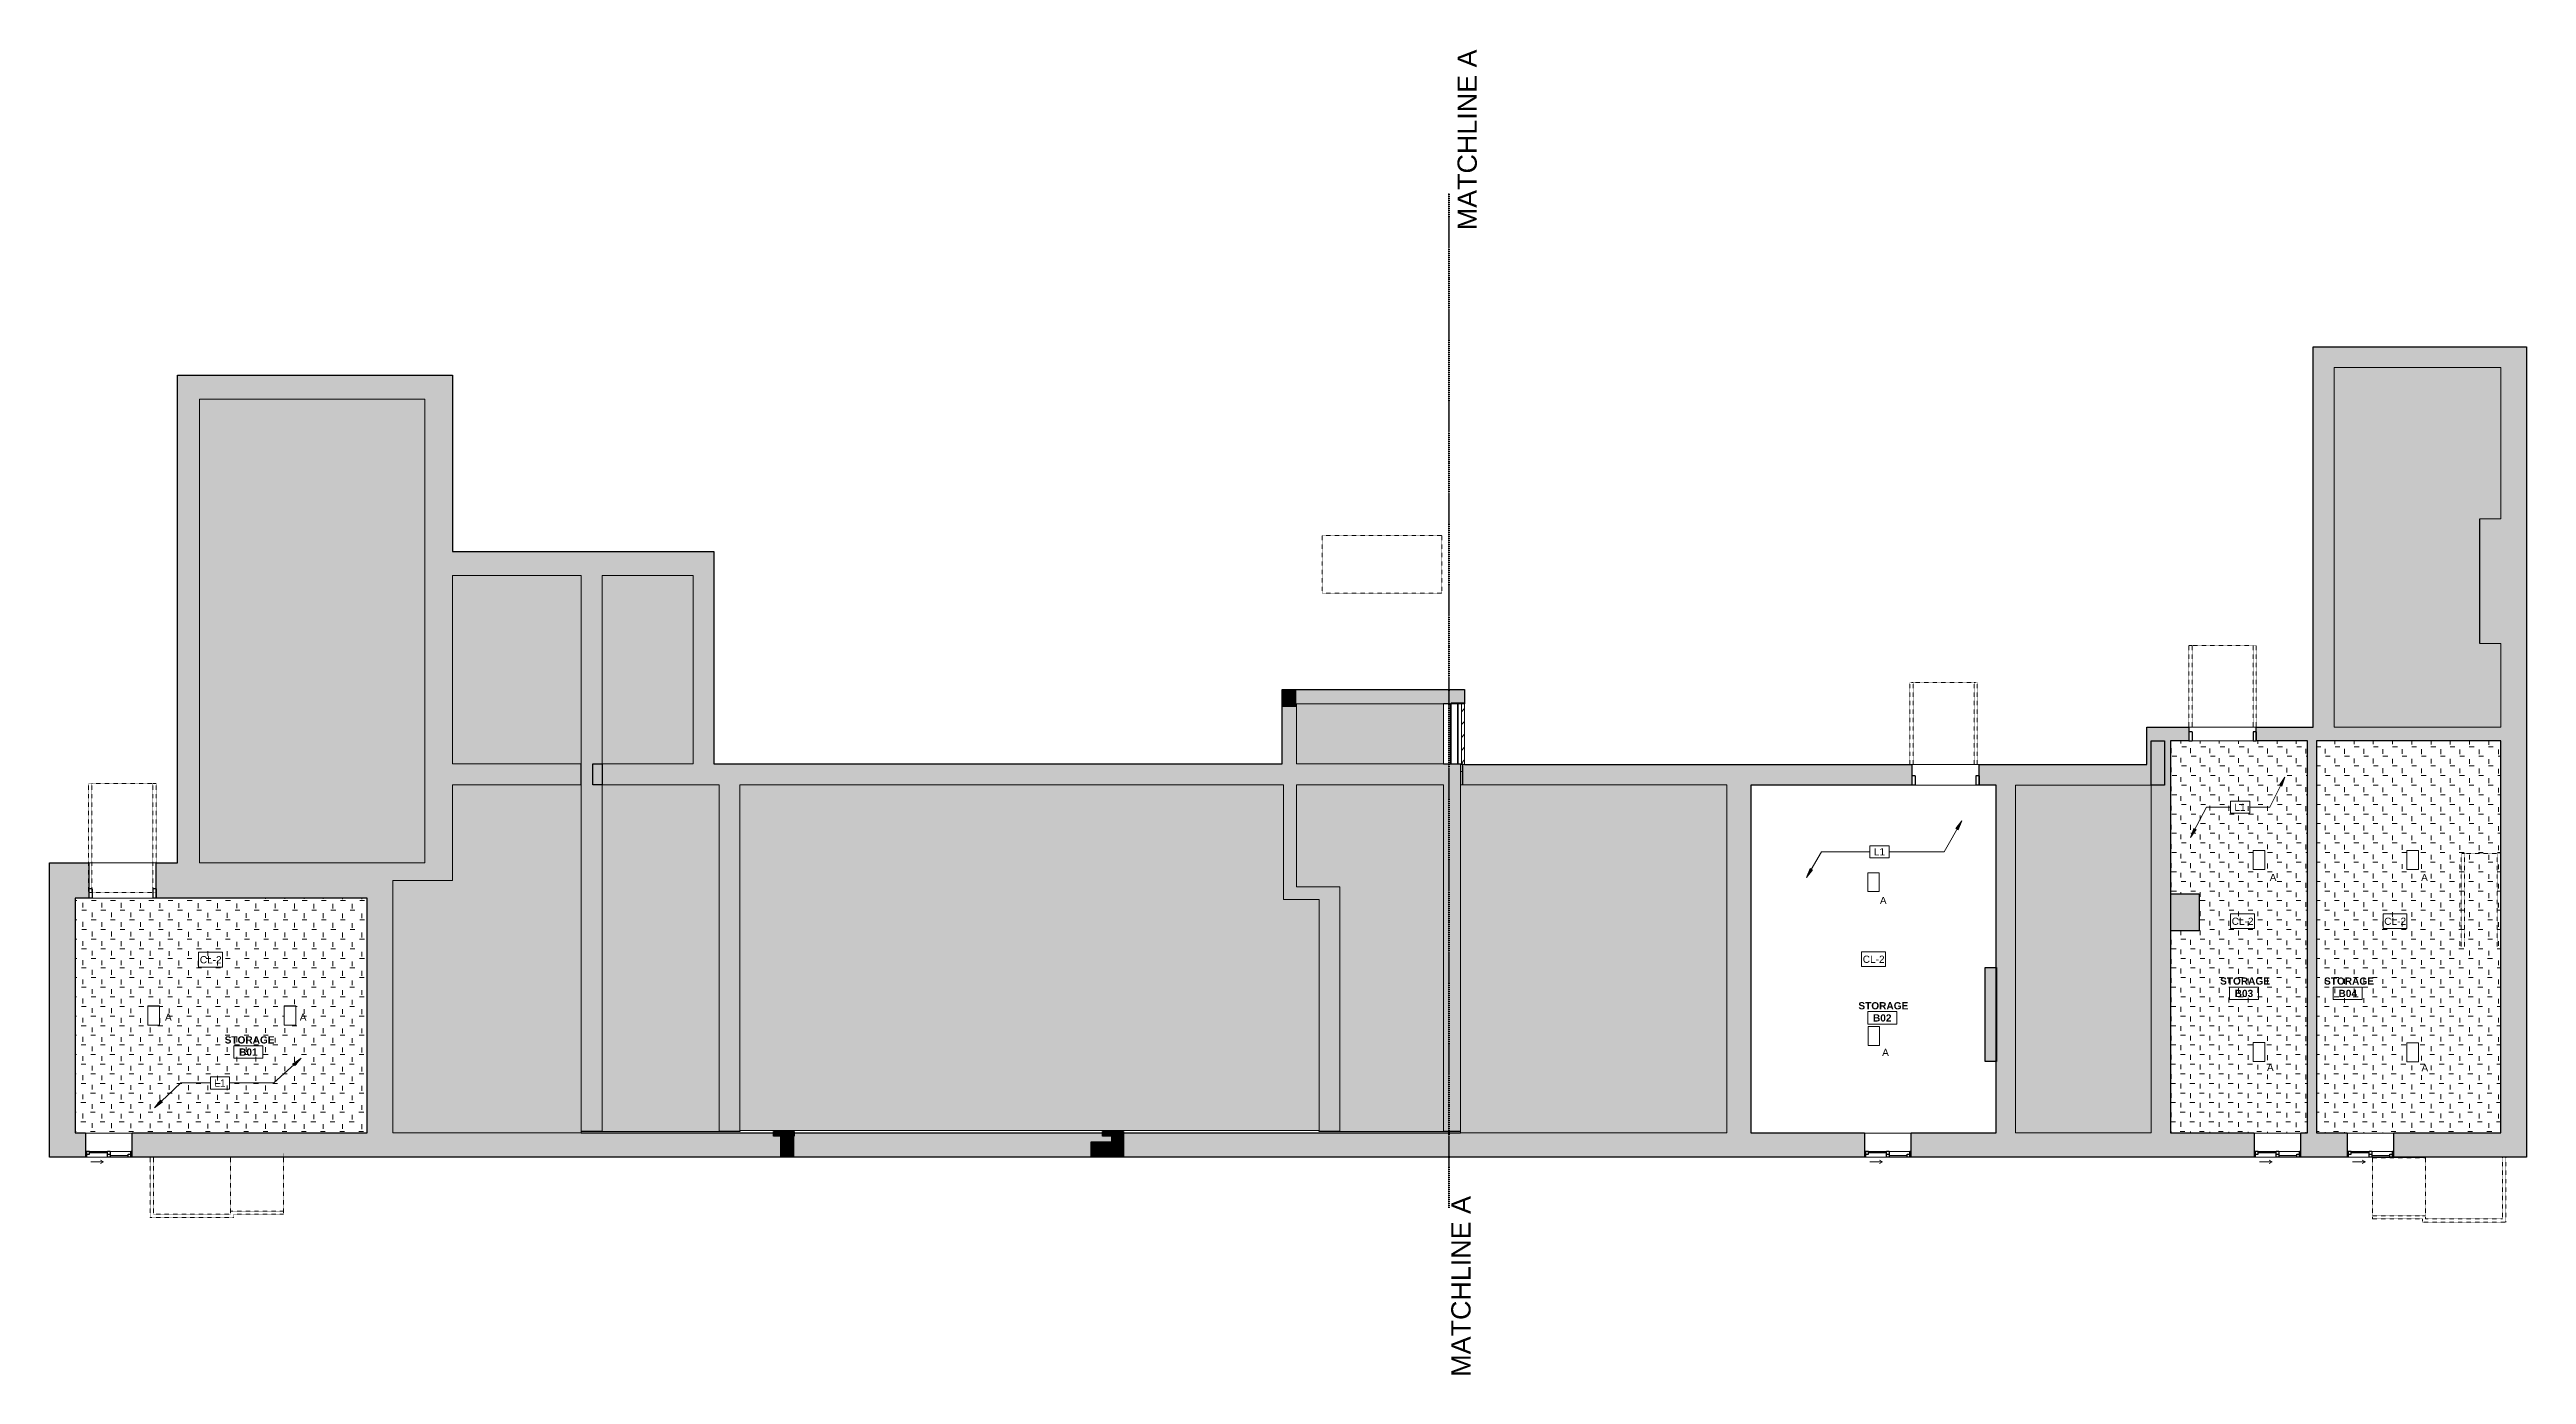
# Model space of a CAD drawing. Header units: inches. Extents: x -529 to 1015, y -2066 to -303.
# Drawn here: x -529 to 1015, y -2066 to -1239 of the extents above; entities that cross this region are included whole.
import ezdxf

# ---------------------------------------------------------------- set-up
doc = ezdxf.new("R2010")
doc.units = ezdxf.units.IN
doc.header["$MEASUREMENT"] = 0
doc.linetypes.add('Dash', pattern=[0.25, 0.125, -0.125])
doc.linetypes.add('Overhead 1_16_', pattern=[0.101562, 0.0625, -0.039062])
for name, color, linetype, lineweight in [('A-ANNO-KEYN', 231, 'Continuous', 9), ('A-ANNO-MATC', 214, 'Dash', 140), ('A-AREA-IDEN', 2, 'Continuous', 9), ('A-CLNG', 13, 'Continuous', 18), ('A-CLNG-IDEN', 151, 'Continuous', 9), ('A-CLNG-PATT', 13, 'Continuous', 18), ('A-DETL-GENF', 92, 'Continuous', 9), ('A-DETL-THIN', 151, 'Continuous', 9), ('A-DOOR', 31, 'Continuous', 18), ('A-DOOR-FRAM', 31, 'Continuous', 30), ('A-FLOR', 192, 'Continuous', 18), ('A-GLAZ', 151, 'Continuous', 18), ('A-WALL', 113, 'Continuous', 18), ('A-WALL-PATT', 111, 'Continuous', 18), ('E-LITE-EQPM', 33, 'Continuous', 9), ('E-LITE-EQPM-IDEN', 33, 'Continuous', 9), ('G-ANNO-TEXT', 231, 'Continuous', 9), ('I-WALL', 2, 'Continuous', 18), ('S-STRS-MBND', 31, 'Continuous', 18)]:
    doc.layers.add(name, color=color, linetype=linetype, lineweight=lineweight)
doc.styles.add('Arial', font='arial.ttf', dxfattribs={"height": 4.5})
doc.styles.add('Swis721 Lt BT', font='swissl.ttf', dxfattribs={"height": 12})
doc.styles.add('Swis721 Lt BT_1', font='swissl.ttf', dxfattribs={"height": 4.5})
doc.styles.add('Swis721 Lt BT_B', font='', dxfattribs={"height": 4.5})
doc.styles.get('Swis721 Lt BT_B').set_extended_font_data('Swis721 Lt BT', bold=True)
pattern_1 = [(0, (0, 0), (6, 6), [2.976, -8.976]), (90, (1.488, -1.488), (-6, 6), [2.976, -8.976])]

# ---------------------------------------------------------------- blocks, each defined once
blk = doc.blocks.new('Window-Sliding-Double - 2_ 5_ w x 1_ 6_ H-5129606-BASEMENT - RCP')
at = {"layer": 'A-GLAZ', "color": 8, "lineweight": 30}
for p, q in [((-14.5, 7.35), (-14.5, -7.65)), ((-14.5, 7.35), (-12, 7.35)), ((-14.5, 3.85), (-13.75, 3.85)), ((-13.75, 7.35), (-13.75, 3.85)), ((-12, 5.6), (-13.75, 5.6)), ((-12, 7.35), (-12, 5.6)), ((-12, 6.475), (-0.875, 6.475)), ((-0.875, 3.85), (-0.875, 7.35)), ((-0.875, 7.35), (0.875, 7.35)), ((0.875, 5.6), (-0.875, 5.6)), ((-0.875, 3.85), (0.875, 3.85)), ((0.875, 7.35), (0.875, 3.85)), ((0.875, 4.725), (12, 4.725)), ((12, 5.6), (12, 3.85)), ((13.75, 5.6), (12, 5.6)), ((12, 3.85), (14.5, 3.85)), ((13.75, 7.35), (14.5, 7.35)), ((13.75, 7.35), (13.75, 3.85)), ((14.5, -7.65), (14.5, 7.35))]:
    blk.add_line(p, q, dxfattribs=at)
at = {"layer": 'A-GLAZ'}
for p, q in [((14.5, 7.35), (-14.5, 7.35)), ((3.25, 10.35), (5.25, 11.35)), ((3.25, 10.35), (5.25, 9.35)), ((3.25, 10.35), (11.25, 10.35)), ((-14.5, -7.65), (14.5, -7.65))]:
    blk.add_line(p, q, dxfattribs=at)
at = {"layer": 'A-GLAZ', "lineweight": 9}
for p, q in [((-13.75, 3.85), (-0.875, 3.85)), ((-12, 7.35), (-0.875, 7.35)), ((0.875, 7.35), (13.75, 7.35)), ((0.875, 3.85), (12, 3.85))]:
    blk.add_line(p, q, dxfattribs=at)
blk = doc.blocks.new('Single Flush - D1 3_2_ X 6_10_-6106298-BASEMENT - RCP')
at = {"layer": 'A-DOOR-FRAM', "color": 8}
for p, q in [((-21, 5.25), (-21, 11)), ((-21, 11), (-19, 11)), ((-21, 5.25), (-19, 5.25)), ((-19, 5.25), (-19, 11)), ((19.000004, 5.25), (19.000004, 11)), ((19.000004, 11), (21.000004, 11)), ((19.000004, 5.25), (21.000004, 5.25)), ((21.000004, 5.25), (21.000004, 11))]:
    blk.add_line(p, q, dxfattribs=at)
blk = doc.blocks.new('Single Flush - D1 3_2_ X 6_10_-6106282-BASEMENT - RCP')
at = {"layer": 'A-DOOR-FRAM', "color": 8}
for p, q in [((-21, 0.75), (-21, 6.5)), ((-21, 6.5), (-19, 6.5)), ((-21, 0.75), (-19, 0.75)), ((-19, 0.75), (-19, 6.5)), ((19.000004, 0.75), (19.000004, 6.5)), ((19.000004, 6.5), (21.000004, 6.5)), ((19.000004, 0.75), (21.000004, 0.75)), ((21.000004, 0.75), (21.000004, 6.5))]:
    blk.add_line(p, q, dxfattribs=at)
blk = doc.blocks.new('Single Flush - D1 3_2_ X 6_10_-6106283-BASEMENT - RCP')
at = {"layer": 'A-DOOR-FRAM', "color": 8}
for p, q in [((-21, -1.5), (-21, 4.25)), ((-21, 4.25), (-19, 4.25)), ((-19, -1.5), (-19, 4.25)), ((19.000004, -1.5), (19.000004, 4.25)), ((19.000004, 4.25), (21.000004, 4.25)), ((21.000004, -1.5), (21.000004, 4.25)), ((-21, -1.5), (-19, -1.5)), ((19.000004, -1.5), (21.000004, -1.5))]:
    blk.add_line(p, q, dxfattribs=at)
blk = doc.blocks.new('Trybeca Rectangle Trimless 300mm 33W  HCOFO - Trybeca Rectangle Trimlles 300 mm  HCOFO Embossed matt white-6022991-BASEMENT - RCP')
at = {"layer": 'E-LITE-EQPM'}
for p, q in [((-3.6, -5.9), (-3.6, 5.9)), ((-3.6, 5.9), (3.6, 5.9)), ((3.6, 5.9), (3.6, -5.9)), ((3.6, -5.9), (-3.6, -5.9))]:
    blk.add_line(p, q, dxfattribs=at)
blk = doc.blocks.new('Room Tag - Room Name and Number-3379422-BASEMENT - RCP')
at = {"layer": 'A-AREA-IDEN'}
for p, q in [((-0.188, -0.164), (-0.188, -0.002)), ((-0.188, -0.002), (0.187, -0.002)), ((0.187, -0.002), (-0.188, -0.002)), ((-0.188, -0.002), (-0.188, -0.164)), ((0.187, -0.164), (-0.188, -0.164)), ((-0.188, -0.164), (0.187, -0.164)), ((0.187, -0.002), (0.187, -0.164)), ((0.187, -0.164), (0.187, -0.002))]:
    blk.add_line(p, q, dxfattribs=at)
blk = doc.blocks.new('Keynote Tag - Keynote Number - Boxed-135510-BASEMENT - RCP')
at = {"layer": 'A-ANNO-KEYN'}
for p, q in [((-0.125, -0.079), (-0.125, 0.078)), ((-0.125, 0.078), (0.125, 0.078)), ((0.125, 0.078), (0.125, -0.079)), ((-0.125, -0.079), (0.125, -0.079))]:
    blk.add_line(p, q, dxfattribs=at)

msp = doc.modelspace()

# ---------------------------------------------------------------- hatches: boundary and pattern name
at = {"layer": 'A-ANNO-KEYN'}
for points in [[(864.4, -1693), (861, -1698), (862.4, -1698.7)], [(662.9, -1720.2), (659.2, -1725.1), (660.6, -1725.8)], [(805.5, -1730.6), (809, -1725.7), (807.6, -1725)], [(566.2, -1755.6), (569.9, -1750.8), (568.5, -1750)], [(-372.3, -1868.2), (-377.3, -1871.7), (-376.2, -1872.8)], [(-463.8, -1899.2), (-458.9, -1895.6), (-460, -1894.5)]]:
    msp.add_hatch(color=256, dxfattribs=at).paths.add_polyline_path(points, flags=0)
at = {"layer": 'A-CLNG-PATT'}
h = msp.add_hatch(dxfattribs=at)
h.set_pattern_fill('FP_1', color=256, style=0, pattern_type=2)
h.set_pattern_definition(pattern_1)
h.paths.add_polyline_path([(982.2, -1914.9), (999, -1914.9), (999, -1670.4), (884, -1670.4), (884, -1914.9), (932.3, -1914.9)], flags=0)
h.paths.add_polyline_path([(845.3, -1914.9), (878.5, -1914.9), (878.5, -1670.4), (793, -1670.4), (793, -1765.8), (811, -1765.8), (811, -1788.8), (793, -1788.8), (793, -1914.9)], flags=0)
h.paths.add_polyline_path([(940.4, -1870.5), (940.4, -1858.7), (947.6, -1858.7), (947.6, -1870.5), (942.9, -1870.5)], flags=0)
h.paths.add_polyline_path([(844.6, -1870.3), (844.6, -1858.5), (851.9, -1858.5), (851.9, -1870.3), (845, -1870.3)], flags=0)
h.paths.add_polyline_path([(844.6, -1750.5), (844.6, -1738.7), (851.9, -1738.7), (851.9, -1750.5), (845, -1750.5)], flags=0)
h.paths.add_polyline_path([(947.6, -1750.5), (940.4, -1750.5), (940.4, -1738.7), (947.6, -1738.7), (947.6, -1748.8)], flags=0)
h = msp.add_hatch(dxfattribs=at)
h.set_pattern_fill('FP_1', color=256, style=0, pattern_type=2)
h.set_pattern_definition(pattern_1)
h.paths.add_polyline_path([(-477.7, -1914.9), (-331.2, -1914.9), (-331.2, -1768.4), (-513.2, -1768.4), (-513.2, -1914.9), (-506.7, -1914.9)], flags=0)
h.paths.add_polyline_path([(-460.6, -1847.6), (-467.8, -1847.6), (-467.8, -1835.7), (-460.6, -1835.7), (-460.6, -1847.2)], flags=0)
h.paths.add_polyline_path([(-380.8, -1847.6), (-382.8, -1847.6), (-382.8, -1835.7), (-375.6, -1835.7), (-375.6, -1847.6), (-377.5, -1847.6)], flags=0)
at = {"layer": 'A-DETL-GENF'}
h = msp.add_hatch(dxfattribs=at)
h.set_pattern_fill('FP_6', style=0, pattern_type=2)
h.set_pattern_definition([(0, (0, 0), (12, 12), [12, -12]), (0, (0, 4.5), (12, 12), [12, -12]), (0, (0, 9), (12, 12), [12, -12]), (90, (1.5, 10.5), (-12, 12), [12, -12]), (90, (6, 10.5), (-12, 12), [12, -12]), (90, (10.5, 10.5), (-12, 12), [12, -12])])
h.paths.add_polyline_path([(696.4, -1914.9), (781, -1914.9), (781, -1698), (696.4, -1698), (696.4, -1872.9)], flags=0)
h.paths.add_polyline_path([(350.4, -1914.9), (516.4, -1914.9), (516.4, -1697.7), (350.4, -1697.7), (350.4, -1736)], flags=0)
h.paths.add_polyline_path([(-197.7, -1914.9), (-197.7, -1697.7), (-277.9, -1697.7), (-277.9, -1757.4), (-315.2, -1757.4), (-315.2, -1914.9)], flags=0)
h.paths.add_polyline_path([(339.8, -1914), (339.8, -1697.7), (248.2, -1697.7), (248.2, -1761.3), (275.3, -1761.3), (275.3, -1914)], flags=0)
h.paths.add_polyline_path([(-184.7, -1914), (-111.8, -1914), (-111.8, -1697.7), (-184.7, -1697.7), (-184.7, -1872.9)], flags=0)
h.paths.add_polyline_path([(242.9, -1913.3), (262.3, -1913.3), (262.3, -1769.3), (240.2, -1769.3), (240.2, -1697.7), (-98.8, -1697.7), (-98.8, -1913.3)], flags=0)
h.paths.add_polyline_path([(-394.1, -1746.4), (-295.3, -1746.4), (-295.3, -1457.2), (-435.6, -1457.2), (-435.6, -1746.4)], flags=0)
h.paths.add_polyline_path([(248.2, -1684.7), (339.8, -1684.7), (339.8, -1647.2), (248.2, -1647.2)], flags=0)
h.paths.add_polyline_path([(-181.7, -1684.7), (-128, -1684.7), (-128, -1567.2), (-184.7, -1567.2), (-184.7, -1684.7)], flags=0)
h.paths.add_polyline_path([(-277.9, -1684.7), (-197.7, -1684.7), (-197.7, -1567.2), (-277.9, -1567.2)], flags=0)
h.paths.add_polyline_path([(895.1, -1661.9), (999, -1661.9), (999, -1609.6), (985.9, -1609.6), (985.9, -1531.8), (999, -1531.8), (999, -1437.6), (895.1, -1437.6), (895.1, -1462.3)], flags=0)
at = {"layer": 'A-WALL-PATT', "lineweight": 9}
for points in [[(882.1, -1661.9), (895.1, -1661.9), (895.1, -1424.6), (882.1, -1424.6), (882.1, -1462.3)], [(1015, -1437.6), (1015, -1424.6), (895.1, -1424.6), (895.1, -1437.6), (999, -1437.6)], [(-449.4, -1746.4), (-435.6, -1746.4), (-435.6, -1442.2), (-449.4, -1442.2), (-449.4, -1736)], [(-277.9, -1457.2), (-277.9, -1442.2), (-435.6, -1442.2), (-435.6, -1457.2), (-295.3, -1457.2)], [(1015, -1929.9), (1015, -1437.6), (999, -1437.6), (999, -1929.9)], [(-277.9, -1549.4), (-277.9, -1457.2), (-295.3, -1457.2), (-295.3, -1549.4)], [(999, -1609.6), (999, -1531.8), (986, -1531.8), (986, -1609.6)], [(-286.8, -1697.7), (-277.9, -1697.7), (-277.9, -1549.4), (-295.3, -1549.4), (-295.3, -1697.7)], [(-115, -1567.2), (-115, -1552.2), (-277.9, -1552.2), (-277.9, -1567.2), (-128, -1567.2)], [(-197.7, -1914), (-184.7, -1914), (-184.7, -1567.2), (-197.7, -1567.2), (-197.7, -1872.9)], [(-115, -1684.7), (-115, -1567.2), (-128, -1567.2), (-128, -1684.7)], [(248.2, -1649.3), (248.2, -1638.3), (239.3, -1638.3), (239.3, -1649.3), (242.9, -1649.3)], [(239.3, -1684.7), (248.2, -1684.7), (248.2, -1649.3), (239.3, -1649.3)], [(353, -1647.2), (353, -1638.3), (248.2, -1638.3), (248.2, -1647.2), (349.1, -1647.2)], [(789.3, -1698), (789.3, -1661.9), (778.3, -1661.9), (778.3, -1698), (781, -1698)], [(985.9, -1670.4), (999, -1670.4), (999, -1661.9), (895.1, -1661.9), (895.1, -1670.4)], [(793, -1914.9), (793, -1670.4), (781, -1670.4), (781, -1914.9)], [(879.9, -1914.9), (884, -1914.9), (884, -1670.4), (878.5, -1670.4), (878.5, -1914.9)], [(-295.3, -1746.4), (-277.9, -1746.4), (-277.9, -1697.7), (-295.3, -1697.7), (-295.3, -1736)], [(-197.7, -1697.7), (-197.7, -1684.7), (-277.9, -1684.7), (-277.9, -1697.7)], [(350.4, -1697.7), (350.4, -1684.7), (-190.4, -1684.7), (-190.4, -1697.7), (349.1, -1697.7)], [(-111.8, -1914), (-98.8, -1914), (-98.8, -1697.7), (-111.8, -1697.7), (-111.8, -1913.3)], [(248.2, -1761.3), (248.2, -1697.7), (240.2, -1697.7), (240.2, -1761.3), (242.9, -1761.3)], [(350.4, -1914), (350.4, -1697.7), (339.8, -1697.7), (339.8, -1914)], [(455.2, -1697.7), (516.4, -1697.7), (516.4, -1685), (351.8, -1685), (351.8, -1697.7), (351.8, -1697.7)], [(531.4, -1914.9), (531.4, -1698), (516.4, -1698), (516.4, -1914.9)], [(696.4, -1914.9), (696.4, -1698), (684.4, -1698), (684.4, -1914.9)], [(-529.2, -1929.9), (-513.2, -1929.9), (-513.2, -1746.4), (-529.2, -1746.4), (-529.2, -1872.9)], [(-315.2, -1757.4), (-277.9, -1757.4), (-277.9, -1746.4), (-315.2, -1746.4)], [(-315.2, -1914.9), (-315.2, -1768.4), (-331.2, -1768.4), (-331.2, -1914.9)], [(240.2, -1769.3), (275.3, -1769.3), (275.3, -1761.3), (240.2, -1761.3)], [(262.3, -1914), (275.3, -1914), (275.3, -1769.3), (262.3, -1769.3), (262.3, -1913.3)], [(811, -1788.8), (811, -1765.8), (793, -1765.8), (793, -1788.8)], [(684.5, -1870.4), (684.5, -1811.7), (677.5, -1811.7), (677.5, -1870.4)], [(-73.8, -1916.9), (-64.9, -1916.9), (-64.9, -1914), (-77.9, -1914), (-77.9, -1916.9)], [(133.1, -1916.9), (140.3, -1916.9), (140.3, -1914), (127.3, -1914), (127.3, -1916.9)], [(-64.9, -1929.9), (-64.9, -1916.9), (-73.8, -1916.9), (-73.8, -1929.9)], [(133.1, -1929.9), (133.1, -1920.5), (120.1, -1920.5), (120.1, -1929.9)], [(133.1, -1929.9), (140.3, -1929.9), (140.3, -1916.9), (133.1, -1916.9), (133.1, -1920.5)]]:
    msp.add_hatch(color=7, dxfattribs=at).paths.add_polyline_path(points, flags=0)
h = msp.add_hatch(dxfattribs=at)
h.set_pattern_fill('FP_2', color=256, style=0, pattern_type=2)
h.set_pattern_definition([(0, (0, 0), (15.36, 3.84), [0.634, -10.886, 0.634, -10.886, -61.44]), (0, (0, 0), (15.36, 3.84), [-23.04, 0.634, -22.406, 0.634, -10.886, -26.88]), (0, (0, 0), (15.36, 3.84), [-57.6, 0.634, -7.046, 0.634, -18.566]), (120, (5.76, 1.92), (-11.0055376, 11.38215), [0.634, -10.886, 0.634, -10.886, -61.44]), (120, (5.76, 1.92), (-11.0055376, 11.38215), [-23.04, 0.634, -22.406, 0.634, -10.886, -26.88]), (120, (5.76, 1.92), (-11.0055376, 11.38215), [-57.6, 0.634, -7.046, 0.634, -18.566]), (240, (7.68, 9.6), (-4.3544624, -15.22215), [0.634, -10.886, 0.634, -10.886, -61.44]), (240, (7.68, 9.6), (-4.3544624, -15.22215), [-23.04, 0.634, -22.406, 0.634, -10.886, -26.88]), (240, (7.68, 9.6), (-4.3544624, -15.22215), [-57.6, 0.634, -7.046, 0.634, -18.566])])
h.paths.add_polyline_path([(344.6, -1684.7), (344.6, -1647.2), (344.1, -1647.2), (344.1, -1684.7)], flags=0)
h = msp.add_hatch(dxfattribs=at)
h.set_pattern_fill('FP_3', color=256, style=0, pattern_type=2)
h.set_pattern_definition([(45, (0, 0), (-4.006467, 4.006467), [])])
h.paths.add_polyline_path([(351.8, -1685), (353, -1685), (353, -1646.7), (351, -1646.7), (351, -1684.7), (351.8, -1684.7)], flags=0)
h = msp.add_hatch(color=7, dxfattribs=at)
h.paths.add_polyline_path([(884, -1670.4), (895.1, -1670.4), (895.1, -1661.9), (846.5, -1661.9), (846.5, -1670.4), (879.9, -1670.4)], flags=0)
h.paths.add_polyline_path([(804.5, -1670.4), (804.5, -1661.9), (789.3, -1661.9), (789.3, -1670.4), (793, -1670.4)], flags=0)
h = msp.add_hatch(color=7, dxfattribs=at)
h.paths.add_polyline_path([(778.3, -1698), (778.3, -1685), (673.8, -1685), (673.8, -1698), (696.4, -1698)], flags=0)
h.paths.add_polyline_path([(631.8, -1698), (631.8, -1685), (516.4, -1685), (516.4, -1698), (531.4, -1698)], flags=0)
h = msp.add_hatch(color=7, dxfattribs=at)
h.paths.add_polyline_path([(-394.1, -1768.4), (-315.2, -1768.4), (-315.2, -1746.4), (-462.7, -1746.4), (-462.7, -1768.4), (-435.6, -1768.4)], flags=0)
h.paths.add_polyline_path([(-504.7, -1768.4), (-504.7, -1746.4), (-513.2, -1746.4), (-513.2, -1768.4)], flags=0)
h = msp.add_hatch(color=7, dxfattribs=at)
h.paths.add_polyline_path([(999, -1929.9), (999, -1914.9), (932.3, -1914.9), (932.3, -1929.9)], flags=0)
h.paths.add_polyline_path([(874.3, -1929.9), (903.3, -1929.9), (903.3, -1914.9), (874.3, -1914.9)], flags=0)
h.paths.add_polyline_path([(845.3, -1929.9), (845.3, -1914.9), (631.3, -1914.9), (631.3, -1929.9), (781, -1929.9)], flags=0)
h.paths.add_polyline_path([(602.3, -1929.9), (602.3, -1914.9), (-477.7, -1914.9), (-477.7, -1929.9), (-73.8, -1929.9), (-73.8, -1916.9), (-64.9, -1916.9), (-64.9, -1929.9), (516.4, -1929.9)], flags=0)
h.paths.add_polyline_path([(-506.7, -1929.9), (-506.7, -1914.9), (-513.2, -1914.9), (-513.2, -1929.9)], flags=0)

# ---------------------------------------------------------------- linework, layer by layer
at = {"layer": 'A-ANNO-KEYN'}
for p, q in [((864.4, -1693), (854.9, -1711.8)), ((864.4, -1693), (861, -1698)), ((861, -1698), (862.4, -1698.7)), ((862.4, -1698.7), (864.4, -1693)), ((805.5, -1730.6), (815.6, -1711.8)), ((815.6, -1711.8), (830.5, -1711.8)), ((854.9, -1711.8), (842.5, -1711.8)), ((662.9, -1720.2), (651.9, -1739.5)), ((662.9, -1720.2), (659.2, -1725.1)), ((659.2, -1725.1), (660.6, -1725.8)), ((660.6, -1725.8), (662.9, -1720.2)), ((807.6, -1725), (805.5, -1730.6)), ((805.5, -1730.6), (809, -1725.7)), ((809, -1725.7), (807.6, -1725)), ((566.2, -1755.6), (575.4, -1739.5)), ((575.4, -1739.5), (605.6, -1739.5)), ((651.9, -1739.5), (617.6, -1739.5)), ((568.5, -1750), (566.2, -1755.6)), ((566.2, -1755.6), (569.9, -1750.8)), ((569.9, -1750.8), (568.5, -1750)), ((-372.3, -1868.2), (-389.4, -1883.7)), ((-372.3, -1868.2), (-377.3, -1871.7)), ((-376.2, -1872.8), (-372.3, -1868.2)), ((-463.8, -1899.2), (-447.4, -1883.7)), ((-447.4, -1883.7), (-428.9, -1883.7)), ((-389.4, -1883.7), (-416.9, -1883.7)), ((-377.3, -1871.7), (-376.2, -1872.8)), ((-460, -1894.5), (-463.8, -1899.2)), ((-463.8, -1899.2), (-458.9, -1895.6)), ((-458.9, -1895.6), (-460, -1894.5))]:
    msp.add_line(p, q, dxfattribs=at)
at = {"layer": 'A-ANNO-MATC'}
msp.add_line((343.2, -1328.7), (343.2, -1961.7), dxfattribs=at)
at = {"layer": 'A-CLNG'}
for p, q in [((844.6, -1750.5), (844.6, -1738.7)), ((844.6, -1738.7), (851.9, -1738.7)), ((851.9, -1738.7), (851.9, -1750.5)), ((940.4, -1750.5), (940.4, -1738.7)), ((940.4, -1738.7), (947.6, -1738.7)), ((947.6, -1738.7), (947.6, -1750.5)), ((851.9, -1750.5), (844.6, -1750.5)), ((947.6, -1750.5), (940.4, -1750.5)), ((-467.8, -1847.6), (-467.8, -1835.7)), ((-467.8, -1835.7), (-460.6, -1835.7)), ((-460.6, -1835.7), (-460.6, -1847.6)), ((-382.8, -1847.6), (-382.8, -1835.7)), ((-382.8, -1835.7), (-375.6, -1835.7)), ((-375.6, -1835.7), (-375.6, -1847.6)), ((-460.6, -1847.6), (-467.8, -1847.6)), ((-375.6, -1847.6), (-382.8, -1847.6)), ((844.6, -1870.3), (844.6, -1858.5)), ((844.6, -1858.5), (851.9, -1858.5)), ((851.9, -1858.5), (851.9, -1870.3)), ((940.4, -1870.5), (940.4, -1858.7)), ((940.4, -1858.7), (947.6, -1858.7)), ((947.6, -1858.7), (947.6, -1870.5)), ((851.9, -1870.3), (844.6, -1870.3)), ((947.6, -1870.5), (940.4, -1870.5))]:
    msp.add_line(p, q, dxfattribs=at)
at = {"layer": 'A-CLNG-IDEN', "flags": 128}
for points in [[(830.5, -1778.3), (845.4, -1778.3), (845.4, -1787.4), (830.5, -1787.4)], [(925.6, -1778.3), (940.5, -1778.3), (940.5, -1787.4), (925.6, -1787.4)], [(-436.3, -1802.2), (-421.4, -1802.2), (-421.4, -1811.4), (-436.3, -1811.4)], [(600.5, -1801.9), (615.4, -1801.9), (615.4, -1811.1), (600.5, -1811.1)]]:
    msp.add_lwpolyline(points, close=True, dxfattribs=at)
at = {"layer": 'A-DETL-THIN'}
for p, q in [((999, -1437.6), (895.1, -1437.6)), ((895.1, -1437.6), (895.1, -1661.9)), ((999, -1531.8), (999, -1437.6)), ((-295.3, -1457.2), (-435.6, -1457.2)), ((-435.6, -1457.2), (-435.6, -1746.4)), ((-295.3, -1746.4), (-295.3, -1457.2)), ((985.9, -1609.6), (985.9, -1531.8)), ((985.9, -1531.8), (999, -1531.8)), ((-197.7, -1567.2), (-277.9, -1567.2)), ((-277.9, -1567.2), (-277.9, -1684.7)), ((-197.7, -1684.7), (-197.7, -1567.2)), ((-128, -1567.2), (-184.7, -1567.2)), ((-184.7, -1567.2), (-184.7, -1684.7)), ((-128, -1684.7), (-128, -1567.2)), ((999, -1609.6), (985.9, -1609.6)), ((999, -1661.9), (999, -1609.6)), ((339.8, -1647.2), (248.2, -1647.2)), ((248.2, -1647.2), (248.2, -1684.7)), ((339.8, -1684.7), (339.8, -1647.2)), ((895.1, -1661.9), (999, -1661.9)), ((-277.9, -1684.7), (-197.7, -1684.7)), ((-277.9, -1697.7), (-277.9, -1757.4)), ((-197.7, -1697.7), (-277.9, -1697.7)), ((-197.7, -1914.9), (-197.7, -1697.7)), ((-184.7, -1684.7), (-128, -1684.7)), ((-111.8, -1697.7), (-184.7, -1697.7)), ((-184.7, -1697.7), (-184.7, -1914)), ((-111.8, -1914), (-111.8, -1697.7)), ((240.2, -1697.7), (-98.8, -1697.7)), ((-98.8, -1697.7), (-98.8, -1913.3)), ((240.2, -1769.3), (240.2, -1697.7)), ((248.2, -1684.7), (339.8, -1684.7)), ((339.8, -1697.7), (248.2, -1697.7)), ((248.2, -1697.7), (248.2, -1761.3)), ((339.8, -1914), (339.8, -1697.7)), ((516.4, -1697.7), (350.4, -1697.7)), ((350.4, -1697.7), (350.4, -1914.9)), ((516.4, -1914.9), (516.4, -1697.7)), ((781, -1698), (696.4, -1698)), ((696.4, -1698), (696.4, -1914.9)), ((781, -1914.9), (781, -1698)), ((-435.6, -1746.4), (-295.3, -1746.4)), ((-277.9, -1757.4), (-315.2, -1757.4)), ((-315.2, -1757.4), (-315.2, -1914.9)), ((262.3, -1769.3), (240.2, -1769.3)), ((248.2, -1761.3), (275.3, -1761.3)), ((262.3, -1913.3), (262.3, -1769.3)), ((275.3, -1761.3), (275.3, -1914)), ((-184.7, -1914), (-111.8, -1914)), ((-98.8, -1913.3), (262.3, -1913.3)), ((275.3, -1914), (339.8, -1914)), ((-315.2, -1914.9), (-197.7, -1914.9)), ((350.4, -1914.9), (516.4, -1914.9)), ((696.4, -1914.9), (781, -1914.9))]:
    msp.add_line(p, q, dxfattribs=at)
at = {"layer": 'A-FLOR'}
msp.add_line((350.4, -1689.5), (351.8, -1689.5), dxfattribs=at)
at = {"layer": 'A-WALL', "color": 8, "lineweight": 30}
for p, q in [((882.1, -1661.9), (882.1, -1424.6)), ((882.1, -1424.6), (1015, -1424.6)), ((1015, -1424.6), (1015, -1929.9)), ((-449.4, -1746.4), (-449.4, -1442.2)), ((-449.4, -1442.2), (-277.9, -1442.2)), ((-277.9, -1442.2), (-277.9, -1552.2)), ((986, -1609.6), (986, -1531.8)), ((-277.9, -1552.2), (-115, -1552.2)), ((-115, -1552.2), (-115, -1684.7)), ((239.3, -1638.3), (353, -1638.3)), ((239.3, -1684.7), (239.3, -1638.3)), ((344.1, -1647.2), (339.8, -1647.2)), ((353, -1647.2), (344.6, -1647.2)), ((353, -1638.3), (353, -1647.2)), ((778.3, -1685), (778.3, -1661.9)), ((778.3, -1661.9), (804.5, -1661.9)), ((804.5, -1661.9), (804.5, -1670.4)), ((846.5, -1670.4), (846.5, -1661.9)), ((846.5, -1661.9), (882.1, -1661.9)), ((789.3, -1670.4), (789.3, -1698)), ((804.5, -1670.4), (793, -1670.4)), ((878.5, -1670.4), (846.5, -1670.4)), ((999, -1670.4), (884, -1670.4)), ((999, -1914.9), (999, -1670.4)), ((-197.7, -1697.7), (-197.7, -1684.7)), ((-190.4, -1697.7), (-190.4, -1684.7)), ((-190.4, -1684.7), (-184.7, -1684.7)), ((-184.7, -1697.7), (-190.4, -1697.7)), ((-184.7, -1684.7), (-184.7, -1697.7)), ((-115, -1684.7), (239.3, -1684.7)), ((339.8, -1684.7), (350.4, -1684.7)), ((350.4, -1684.7), (350.4, -1697.7)), ((351.8, -1697.7), (351.8, -1685)), ((353, -1685), (631.8, -1685)), ((631.8, -1698), (531.4, -1698)), ((531.4, -1698), (531.4, -1914.9)), ((631.8, -1685), (631.8, -1698)), ((673.8, -1698), (673.8, -1685)), ((673.8, -1685), (778.3, -1685)), ((684.4, -1698), (673.8, -1698)), ((789.3, -1698), (781, -1698)), ((-529.2, -1929.9), (-529.2, -1746.4)), ((-529.2, -1746.4), (-504.7, -1746.4)), ((-504.7, -1746.4), (-504.7, -1768.4)), ((-462.7, -1768.4), (-462.7, -1746.4)), ((-462.7, -1746.4), (-449.4, -1746.4)), ((-513.2, -1768.4), (-513.2, -1914.9)), ((-504.7, -1768.4), (-513.2, -1768.4)), ((-331.2, -1768.4), (-462.7, -1768.4)), ((-331.2, -1914.9), (-331.2, -1768.4)), ((-184.7, -1914), (-197.7, -1914)), ((-98.8, -1914), (-111.8, -1914)), ((-98.8, -1913.3), (-98.8, -1914)), ((-77.9, -1916.9), (-77.9, -1914)), ((-77.9, -1914), (-64.9, -1914)), ((-64.9, -1914), (-64.9, -1916.9)), ((127.3, -1916.9), (127.3, -1914)), ((127.3, -1914), (140.3, -1914)), ((140.3, -1914), (140.3, -1929.9)), ((262.3, -1914), (262.3, -1913.3)), ((275.3, -1914), (262.3, -1914)), ((-506.7, -1929.9), (-529.2, -1929.9)), ((-513.2, -1914.9), (-506.7, -1914.9)), ((-477.7, -1914.9), (-331.2, -1914.9)), ((602.3, -1929.9), (-477.7, -1929.9)), ((-197.7, -1914.9), (350.4, -1914.9)), ((-73.8, -1916.9), (-77.9, -1916.9)), ((120.1, -1929.9), (120.1, -1920.5)), ((120.1, -1920.5), (133.1, -1920.5)), ((133.1, -1916.9), (127.3, -1916.9)), ((133.1, -1920.5), (133.1, -1916.9)), ((531.4, -1914.9), (602.3, -1914.9)), ((631.3, -1914.9), (684.4, -1914.9)), ((845.3, -1929.9), (631.3, -1929.9)), ((793, -1914.9), (845.3, -1914.9)), ((874.3, -1914.9), (878.5, -1914.9)), ((903.3, -1929.9), (874.3, -1929.9)), ((884, -1914.9), (903.3, -1914.9)), ((932.3, -1914.9), (999, -1914.9)), ((1015, -1929.9), (932.3, -1929.9))]:
    msp.add_line(p, q, dxfattribs=at)
at = {"layer": 'A-WALL', "color": 55}
msp.add_line((344.6, -1647.2), (344.1, -1647.2), dxfattribs=at)
at = {"layer": 'A-WALL'}
for p, q in [((344.1, -1684.7), (344.1, -1647.2)), ((344.6, -1646.7), (344.6, -1684.7)), ((348.5, -1646.7), (348.5, -1684.7)), ((349, -1646.7), (349, -1684.7)), ((351, -1646.7), (351, -1684.7)), ((353, -1647.2), (353, -1685)), ((351.8, -1684.7), (350.4, -1684.7)), ((351.8, -1685), (351.8, -1684.7)), ((353, -1685), (351.8, -1685))]:
    msp.add_line(p, q, dxfattribs=at)
at = {"layer": 'A-WALL', "lineweight": 9}
for p, q in [((353, -1646.7), (344.6, -1646.7)), ((846.5, -1661.9), (804.5, -1661.9)), ((804.5, -1670.4), (846.5, -1670.4)), ((351.8, -1685), (350.4, -1685)), ((673.8, -1685), (631.8, -1685)), ((631.8, -1698), (673.8, -1698)), ((-462.7, -1746.4), (-504.7, -1746.4)), ((-504.7, -1768.4), (-462.7, -1768.4))]:
    msp.add_line(p, q, dxfattribs=at)
at = {"layer": 'I-WALL', "color": 8, "lineweight": 30}
for p, q in [((781, -1698), (781, -1670.4)), ((781, -1670.4), (789.3, -1670.4)), ((793, -1670.4), (793, -1914.9)), ((878.5, -1914.9), (878.5, -1670.4)), ((884, -1670.4), (884, -1914.9)), ((684.4, -1914.9), (684.4, -1698)), ((793, -1765.8), (811, -1765.8)), ((811, -1765.8), (811, -1788.8)), ((811, -1788.8), (793, -1788.8)), ((677.5, -1870.4), (677.5, -1811.7)), ((677.5, -1811.7), (684.5, -1811.7)), ((684.5, -1811.7), (684.5, -1870.4)), ((684.5, -1870.4), (677.5, -1870.4)), ((350.4, -1914), (339.8, -1914))]:
    msp.add_line(p, q, dxfattribs=at)
at = {"layer": 'S-STRS-MBND', "linetype": 'Overhead 1_16_', "lineweight": 9}
for p, q in [((338.9, -1542.2), (264.2, -1542.2)), ((264.2, -1542.2), (264.2, -1578.2)), ((338.9, -1542.2), (338.9, -1578.2)), ((338.9, -1578.2), (264.2, -1578.2)), ((806.5, -1610.9), (804.5, -1610.9)), ((804.5, -1661.9), (804.5, -1610.9)), ((806.5, -1661.9), (806.5, -1610.9)), ((806.5, -1610.9), (844.5, -1610.9)), ((846.5, -1610.9), (844.5, -1610.9)), ((844.5, -1661.9), (844.5, -1610.9)), ((846.5, -1661.9), (846.5, -1610.9)), ((632.6, -1634), (630.6, -1634)), ((630.6, -1685), (630.6, -1634)), ((632.6, -1685), (632.6, -1634)), ((632.6, -1634), (670.6, -1634)), ((672.6, -1634), (670.6, -1634)), ((670.6, -1685), (670.6, -1634)), ((672.6, -1685), (672.6, -1634)), ((804.5, -1661.9), (806.5, -1661.9)), ((806.5, -1661.9), (844.5, -1661.9)), ((844.5, -1661.9), (846.5, -1661.9)), ((-502.8, -1697), (-504.8, -1697)), ((-504.8, -1765), (-504.8, -1697)), ((-502.8, -1765), (-502.8, -1697)), ((-502.8, -1697), (-464.8, -1697)), ((-462.8, -1697), (-464.8, -1697)), ((-464.8, -1765), (-464.8, -1697)), ((-462.8, -1765), (-462.8, -1697)), ((630.6, -1685), (632.6, -1685)), ((632.6, -1685), (670.6, -1685)), ((670.6, -1685), (672.6, -1685)), ((976.3, -1740.6), (974.3, -1740.6)), ((974.3, -1740.6), (974.3, -1798.7)), ((976.3, -1740.6), (976.3, -1798.7)), ((996.8, -1740.6), (976.3, -1740.6)), ((998.8, -1740.6), (996.8, -1740.6)), ((996.8, -1740.6), (996.8, -1798.7)), ((998.8, -1740.6), (998.8, -1798.7)), ((-504.8, -1765), (-502.8, -1765)), ((-502.8, -1765), (-464.8, -1765)), ((-464.8, -1765), (-462.8, -1765)), ((-466.4, -1929.9), (-466.4, -1967.6)), ((-464.4, -1929.9), (-464.4, -1965.6)), ((-416.4, -1963.6), (-416.4, -1929.9)), ((-383.4, -1963.6), (-383.4, -1927.6)), ((952.1, -1929.9), (952.1, -1930.5)), ((1000.1, -1968.5), (1000.1, -1929.9)), ((1002.1, -1970.5), (1002.1, -1929.9)), ((919.1, -1930.5), (919.1, -1966.5)), ((919.1, -1930.5), (952.1, -1930.5)), ((952.1, -1930.5), (952.1, -1966.5)), ((-466.4, -1967.6), (-414.4, -1967.6)), ((-464.4, -1965.6), (-416.4, -1965.6)), ((-414.4, -1963.6), (-416.4, -1963.6)), ((-416.4, -1965.6), (-416.4, -1963.6)), ((-414.4, -1963.6), (-416.4, -1963.6)), ((-383.4, -1963.6), (-414.4, -1963.6)), ((-414.4, -1967.6), (-414.4, -1965.6)), ((-383.4, -1965.6), (-414.4, -1965.6)), ((-383.4, -1965.6), (-383.4, -1963.6)), ((919.1, -1966.5), (919.1, -1968.5)), ((919.1, -1966.5), (950.1, -1966.5)), ((919.1, -1968.5), (950.1, -1968.5)), ((952.1, -1966.5), (950.1, -1966.5)), ((950.1, -1966.5), (952.1, -1966.5)), ((950.1, -1968.5), (950.1, -1970.5)), ((950.1, -1970.5), (1002.1, -1970.5)), ((952.1, -1966.5), (952.1, -1968.5)), ((952.1, -1968.5), (1000.1, -1968.5))]:
    msp.add_line(p, q, dxfattribs=at)

# ---------------------------------------------------------------- block references
at = {"layer": 'A-ANNO-KEYN', "xscale": 47.99999999999997, "yscale": 47.99999999999997, "zscale": 47.99999999999997}
for p in [(836.5, -1711.7), (836.5, -1711.7), (611.6, -1739.5), (611.6, -1739.5), (-422.9, -1883.7), (-422.9, -1883.7)]:
    msp.add_blockref('Keynote Tag - Keynote Number - Boxed-135510-BASEMENT - RCP', p, dxfattribs=at)
at = {"layer": 'A-AREA-IDEN', "xscale": 47.99999999999997, "yscale": 47.99999999999997, "zscale": 47.99999999999997}
for p in [(838.9, -1823.8), (903.6, -1823.8), (613.4, -1839.1), (-405.2, -1860.4)]:
    msp.add_blockref('Room Tag - Room Name and Number-3379422-BASEMENT - RCP', p, dxfattribs=at)
at = {"layer": 'A-DOOR', "rotation": 180}
for name, p in [('Single Flush - D1 3_2_ X 6_10_-6106283-BASEMENT - RCP', (825.5, -1666.2)), ('Single Flush - D1 3_2_ X 6_10_-6106282-BASEMENT - RCP', (652.8, -1691.5)), ('Single Flush - D1 3_2_ X 6_10_-6106298-BASEMENT - RCP', (-483.7, -1757.4))]:
    msp.add_blockref(name, p, dxfattribs=at)
at = {"layer": 'A-GLAZ', "rotation": 180}
for p in [(-492.2, -1922.6), (616.8, -1922.6), (859.8, -1922.6), (917.8, -1922.6)]:
    msp.add_blockref('Window-Sliding-Double - 2_ 5_ w x 1_ 6_ H-5129606-BASEMENT - RCP', p, dxfattribs=at)
at = {"layer": 'E-LITE-EQPM'}
for p in [(848.2, -1744.6), (944, -1744.6), (607.9, -1758.5), (-464.2, -1841.7), (-379.2, -1841.7), (608.1, -1854.4), (848.2, -1864.4), (944, -1864.6)]:
    msp.add_blockref('Trybeca Rectangle Trimless 300mm 33W  HCOFO - Trybeca Rectangle Trimlles 300 mm  HCOFO Embossed matt white-6022991-BASEMENT - RCP', p, dxfattribs=at)

# ---------------------------------------------------------------- texts
at = {"layer": 'A-ANNO-KEYN', "char_height": 4.5, "width": 8.484, "attachment_point": 1, "style": 'Arial'}
for insert in [(832.9, -1709.5), (832.9, -1709.5), (608.1, -1737.3), (608.1, -1737.3), (-426.4, -1881.5), (-426.4, -1881.5)]:
    msp.add_mtext('L1', dxfattribs=dict(at, insert=insert))
at = {"layer": 'A-AREA-IDEN', "char_height": 4.5, "attachment_point": 1, "style": 'Swis721 Lt BT_B'}
for s, insert, width in [('STORAGE', (824, -1817.9), 35.905), ('STORAGE', (888.8, -1817.9), 35.905), ('STORAGE', (598.5, -1833.3), 35.905), ('B03', (833.1, -1825.6), 13.635), ('B04', (897.8, -1825.6), 13.635), ('B02', (607.6, -1840.9), 13.635), ('STORAGE', (-420, -1854.6), 35.905), ('B01', (-411, -1862.2), 13.635)]:
    msp.add_mtext(s, dxfattribs=dict(at, insert=insert, width=width))
at = {"layer": 'A-CLNG-IDEN', "char_height": 4.5, "width": 16.059, "attachment_point": 1, "style": 'Swis721 Lt BT_1'}
for insert in [(831.2, -1780.6), (926.3, -1780.6), (-435.5, -1804.6), (601.2, -1804.3)]:
    msp.add_mtext('CL-2', dxfattribs=dict(at, insert=insert))
at = {"layer": 'E-LITE-EQPM-IDEN', "char_height": 4.5, "width": 5.151, "attachment_point": 1, "style": 'Arial'}
for insert in [(854.9, -1753.3), (949.3, -1753.3), (611.9, -1767.7), (-457.2, -1840.4), (-373.2, -1840.4), (613.3, -1862.4), (853.2, -1871.8), (949.5, -1872)]:
    msp.add_mtext('A', dxfattribs=dict(at, insert=insert))
at = {"layer": 'G-ANNO-TEXT', "color": 7, "char_height": 12, "width": 127.109, "attachment_point": 1, "rotation": 90, "style": 'Swis721 Lt BT'}
for insert in [(348.6, -1351.9), (344.7, -2066.9)]:
    msp.add_mtext('MATCHLINE A', dxfattribs=dict(at, insert=insert))

doc.saveas('drawing.dxf')
